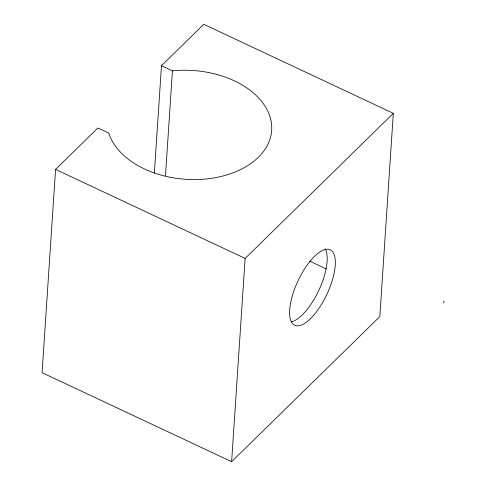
<?xml version="1.0" encoding="UTF-8"?>
<svg xmlns="http://www.w3.org/2000/svg" width="486" height="486" viewBox="0 0 486 486"><rect width="100%" height="100%" fill="white"/><g stroke="black" fill="none" stroke-linecap="round" stroke-linejoin="round"><path stroke-width="0.73" d="M161.48 65.701L172.439 70.847A82.444 54.523 3.8 0 1 269.979 116.664A82.444 54.523 3.8 0 1 206.356 178.951A82.444 54.523 3.8 0 1 108.821 133.14L97.862 127.988L55.574 169.389L42.075 372.665L231.628 461.7L379.821 316.611L393.32 113.335L203.768 24.3L161.48 65.701L154.354 173.004M165.465 175.883L172.439 70.847M231.628 461.7L245.126 258.43L393.32 113.335M443.785 302.9L443.925 300.968M309.697 261.122L326.173 268.861M55.574 169.389L245.126 258.43M325.104 248.802A41.711 15.929 -64.8 0 1 318.986 290.027A41.711 15.929 -64.8 0 1 291.187 321.884M310.402 318.737A41.711 15.929 -64.8 0 0 333.22 252.617A41.711 15.929 -64.8 0 0 293.799 291.205A41.711 15.929 -64.8 0 0 310.402 318.737"/></g></svg>
